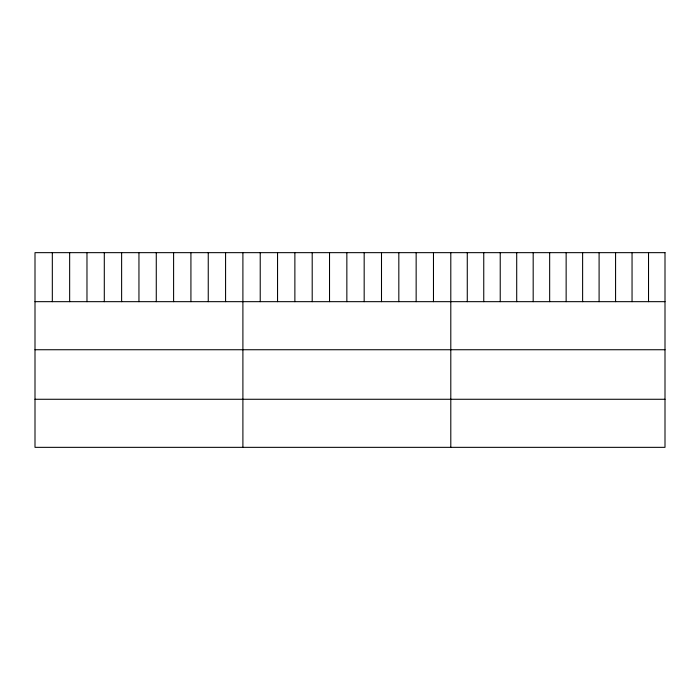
<?xml version="1.0" encoding="UTF-8"?>
<svg xmlns="http://www.w3.org/2000/svg" width="700" height="700" viewBox="0 0 700 700"><rect width="100%" height="100%" fill="white"/><g stroke="black" fill="none" stroke-linecap="round" stroke-linejoin="round"><path stroke-width="1.05" d="M35 301.665L665 301.665M35 349.738L665 349.738M35 399.271L665 399.271M648.524 252.656L648.524 301.665M632.048 252.656L632.048 301.665M615.571 252.656L615.571 301.665M599.095 252.656L599.095 301.665M582.619 252.656L582.619 301.665M566.142 252.656L566.142 301.665M549.657 252.656L549.657 301.665M533.181 252.656L533.181 301.665M516.705 252.656L516.705 301.665M500.229 252.656L500.229 301.665M483.752 252.656L483.752 301.665M467.276 252.656L467.276 301.665M450.8 252.656L450.8 447.344M433.475 252.656L433.475 301.665M416.15 252.656L416.15 301.665M398.825 252.656L398.825 301.665M381.5 252.656L381.5 301.665M364.175 252.656L364.175 301.665M346.85 252.656L346.85 301.665M329.525 252.656L329.525 301.665M312.2 252.656L312.2 301.665M294.875 252.656L294.875 301.665M277.55 252.656L277.55 301.665M260.225 252.656L260.225 301.665M242.9 252.656L242.9 447.344M225.575 252.656L225.575 301.665M208.25 252.656L208.25 301.665M190.925 252.656L190.925 301.665M173.6 252.656L173.6 301.665M156.275 252.656L156.275 301.665M138.95 252.656L138.95 301.665M121.625 252.656L121.625 301.665M104.3 252.656L104.3 301.665M86.975 252.656L86.975 301.665M69.65 252.656L69.65 301.665M52.325 252.656L52.325 301.665M665 252.656L35 252.656L35 447.344L665 447.344L665 252.656"/></g></svg>
